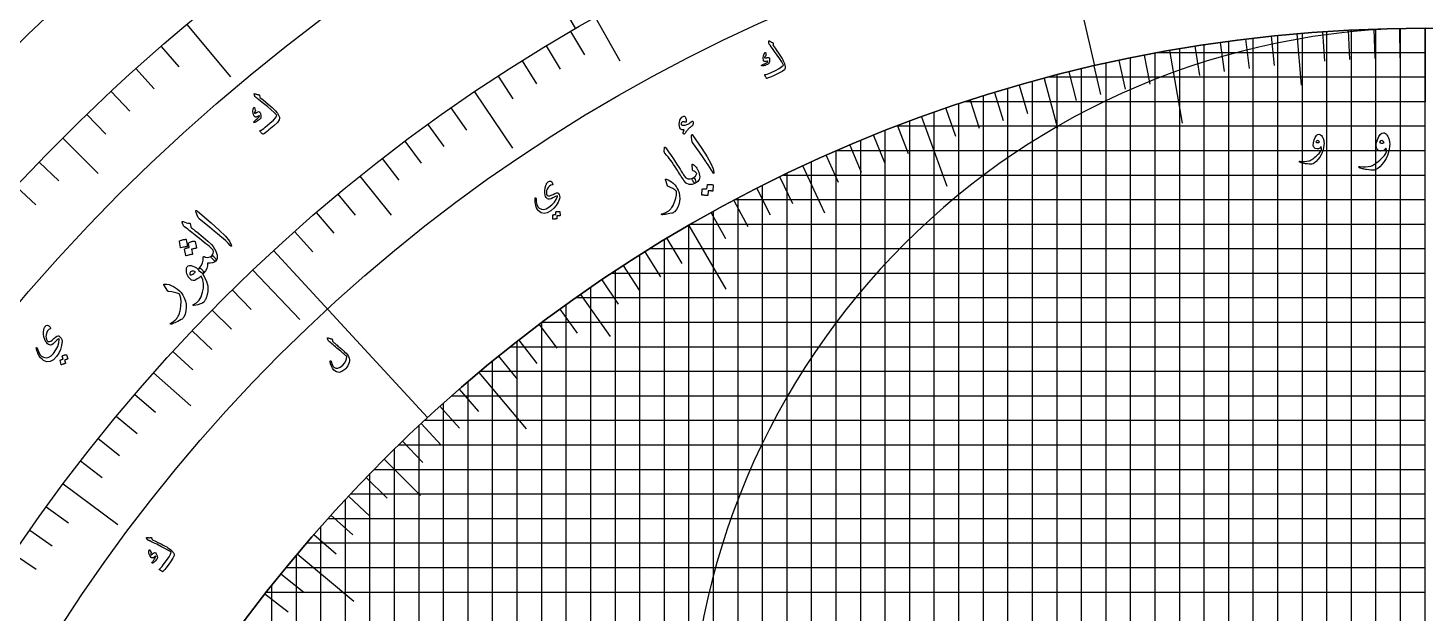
# Model space of a CAD drawing. Header units: millimetres. Extents: x -280 to 280, y -280 to 343.
# Drawn here: x -184.5 to 0, y 117.1 to 194.4 of the extents above; entities that cross this region are included whole.
import ezdxf

# ---------------------------------------------------------------- set-up
doc = ezdxf.new("R2010")
doc.units = ezdxf.units.MM
for name, color, linetype in [('ENGRAVE', 7, 'Continuous'), ('ENGRAVE_FINE', 8, 'Continuous'), ('TEXT', 5, 'Continuous')]:
    doc.layers.add(name, color=color, linetype=linetype)

msp = doc.modelspace()

# ---------------------------------------------------------------- linework, layer by layer
at = {"layer": 'ENGRAVE'}
for points in [[(-127.2, 220.3169), (-112.2, 194.3361)], [(-50.4063, 218.6654), (-43.6675, 189.4321)], [(-109.5634, 195.8347), (-106.341, 190.0748)], [(-163.5252, 194.8817), (-157.7401, 187.9873)], [(-16.2, 0), (-16.2, 193.7238)], [(0, -194.4), (0, 194.4)], [(0, 0), (0, 194.4)], [(0, 194.4), (0, 184.68)], [(0, 0), (0, 194.4)], [(-16.9431, 193.6602), (-16.3501, 186.8821)], [(-33.7572, 191.4466), (-32.0693, 181.8743)], [(-32.4, 0), (-32.4, 191.681)], [(-48.6, 0), (-48.6, 188.227)], [(-50.3144, 187.776), (-48.5534, 181.2038)], [(-125.5349, 186.0009), (-120.5001, 178.541)], [(-66.4887, 182.6762), (-63.1643, 173.5424)], [(-64.8, 0), (-64.8, 183.2821)], [(-179.888, 179.888), (-175.2211, 175.2211)], [(0, 178.2), (-77.6925, 178.2)], [(-82.157, 176.1862), (-79.2815, 170.0197)], [(-81, 0), (-81, 176.7211)], [(-140.6522, 174.8494), (-136.5154, 169.7068)], [(-97.2, 0), (-97.2, 168.3553)], [(-97.2, 168.3553), (-92.34, 159.9376)], [(-152.0586, 165.0259), (-131.7299, 142.9636)], [(-154.8078, 162.4497), (-148.5989, 155.9343)], [(0, 162), (-107.4586, 162)], [(-111.5033, 159.2432), (-107.6006, 153.6696)], [(-113.4, 0), (-113.4, 157.8981)], [(-167.8989, 148.8802), (-162.9607, 144.5014)], [(-124.9579, 148.919), (-118.71, 141.4731)], [(0, 145.8), (-128.5835, 145.8)], [(-129.6, 0), (-129.6, 144.8972)], [(-137.4616, 137.4616), (-132.6504, 132.6504)], [(-179.8285, 134.2277), (-172.6161, 128.8443)], [(0, 129.6), (-144.8972, 129.6)], [(-145.8, 0), (-145.8, 128.5835)], [(-148.919, 124.9579), (-141.4731, 118.71)]]:
    msp.add_lwpolyline(points, dxfattribs=at)
for radius in [274.4, 274.4, 267.4, 254.4, 254.4, 243.9, 224.4, 224.4, 213.9, 194.4, 194.4]:
    msp.add_circle((0, 0), radius, dxfattribs=at)
for centre, radius, start, end in [((0, 0), 194.4, 90, 180), ((0, 97.2), 97.2, 90, 270), ((0, 97.2), 97.2, 270, 90)]:
    msp.add_arc(centre, radius, start, end, dxfattribs=at)
at = {"layer": 'ENGRAVE_FINE'}
for points in [[(-112.8207, 193.9764), (-111.0108, 190.8645)], [(-13.5607, 193.9265), (-13.2894, 190.0479)], [(-12.96, 0), (-12.96, 193.9675)], [(-10.1741, 194.1336), (-9.9706, 190.2509)], [(-9.72, 0), (-9.72, 194.1568)], [(-6.7845, 194.2816), (-6.6488, 190.3959)], [(-6.48, 0), (-6.48, 194.292)], [(-3.3927, 194.3704), (-3.3249, 190.483)], [(-3.24, 0), (-3.24, 194.373)], [(-166.9014, 191.9981), (-164.5396, 189.2812)], [(-116.0474, 192.0634), (-114.1857, 188.9822)], [(-30.4109, 192.0066), (-29.8026, 188.1665)], [(-29.16, 0), (-29.16, 192.2006)], [(-27.0553, 192.5081), (-26.5141, 188.658)], [(-25.92, 0), (-25.92, 192.6643)], [(-23.6914, 192.951), (-23.2176, 189.092)], [(-22.68, 0), (-22.68, 193.0725)], [(-20.3203, 193.3351), (-19.9139, 189.4684)], [(-19.44, 0), (-19.44, 193.4256)], [(-119.2426, 190.0962), (-117.3296, 187.0465)], [(-40.418, 190.1519), (-39.6097, 186.3489)], [(-38.88, 0), (-38.88, 190.4723)], [(-37.0933, 190.8283), (-36.3514, 187.0118)], [(-35.64, 0), (-35.64, 191.1051)], [(0, 191.16), (-35.3442, 191.16)], [(-170.2268, 189.056), (-167.818, 186.3807)], [(-47.0296, 188.6255), (-46.089, 184.853)], [(-45.36, 0), (-45.36, 189.0339)], [(-43.7305, 189.4175), (-42.8559, 185.6292)], [(-42.12, 0), (-42.12, 189.7822)], [(-122.4054, 188.0752), (-120.4417, 185.0579)], [(-55.08, 0), (-55.08, 186.4338)], [(-53.5839, 186.8693), (-52.5122, 183.1319)], [(-51.84, 0), (-51.84, 187.3605)], [(0, 187.92), (-49.7738, 187.92)], [(-173.5004, 186.0564), (-171.0452, 183.4235)], [(0, 184.68), (-60.7014, 184.68)], [(-60.0729, 184.8854), (-58.8714, 181.1877)], [(-58.32, 0), (-58.32, 185.4458)], [(-56.8371, 185.9056), (-55.7003, 182.1875)], [(-176.7211, 183), (-174.2203, 180.4104)], [(-128.6302, 183.874), (-126.5666, 180.9241)], [(-63.2904, 183.8088), (-62.0246, 180.1326)], [(-61.56, 0), (-61.56, 184.3956)], [(-131.6904, 181.6948), (-129.5778, 178.7799)], [(-71.28, 0), (-71.28, 180.8605)], [(0, 181.44), (-69.7917, 181.44)], [(-69.6667, 181.488), (-68.2734, 177.8583)], [(-68.04, 0), (-68.04, 182.1041)], [(-134.7148, 179.4639), (-132.5536, 176.5848)], [(-74.52, 0), (-74.52, 179.5498)], [(-72.8235, 180.2445), (-71.3671, 176.6397)], [(-137.7023, 177.1819), (-135.4932, 174.3394)], [(-79.0696, 177.5932), (-77.4882, 174.0414)], [(-77.76, 0), (-77.76, 178.1705)], [(-75.9581, 178.9461), (-74.439, 175.3672)], [(-183, 176.7211), (-180.4104, 174.2203)], [(-186.0564, 173.5004), (-183.4235, 171.0452)], [(-87.48, 0), (-87.48, 173.6048)], [(-85.2194, 174.7256), (-83.515, 171.2311)], [(0, 174.96), (-84.737, 174.96)], [(-84.24, 0), (-84.24, 175.1998)], [(-143.5636, 172.4669), (-141.2605, 169.7001)], [(-91.2653, 171.645), (-89.44, 168.2121)], [(0, 171.72), (-91.1241, 171.72)], [(-90.72, 0), (-90.72, 171.9338)], [(-88.2558, 173.2117), (-86.4906, 169.7474)], [(-146.4357, 170.0351), (-144.0865, 167.3073)], [(-94.247, 170.0261), (-92.3621, 166.6255)], [(-93.96, 0), (-93.96, 170.1848)], [(0, 168.48), (-96.9838, 168.48)], [(-149.2677, 167.5545), (-146.873, 164.8665)], [(-100.44, 0), (-100.44, 166.4427)], [(-100.1234, 166.6333), (-98.1209, 163.3007)], [(-103.68, 0), (-103.68, 164.444)], [(-103.0163, 164.8605), (-100.956, 161.5633)], [(0, 165.24), (-102.4066, 165.24)], [(-106.92, 0), (-106.92, 162.356)], [(-105.8778, 163.0376), (-103.7603, 159.7768)], [(-108.7071, 161.1649), (-106.533, 157.9416)], [(-157.5144, 159.8267), (-154.9874, 157.2627)], [(0, 158.76), (-112.1901, 158.76)], [(-110.16, 0), (-110.16, 160.1753)], [(-160.1775, 157.1576), (-157.6078, 154.6364)], [(-114.2655, 157.2729), (-111.9801, 154.1274)], [(-116.9928, 155.2547), (-114.653, 152.1496)], [(-116.64, 0), (-116.64, 155.52)], [(0, 155.52), (-116.64, 155.52)], [(-162.7965, 154.443), (-160.1848, 151.9653)], [(-119.6846, 153.1893), (-117.2909, 150.1255)], [(-165.3706, 151.6837), (-162.7176, 149.2502)], [(0, 152.28), (-120.8394, 152.28)], [(-119.88, 0), (-119.88, 153.0364)], [(-123.12, 0), (-123.12, 150.4421)], [(-122.3399, 151.0772), (-119.8931, 148.0556)], [(-126.36, 0), (-126.36, 147.7312)], [(0, 149.04), (-124.8136, 149.04)], [(-170.3807, 146.0334), (-167.6474, 143.6907)], [(-127.5379, 146.7155), (-124.9871, 143.7812)], [(-130.079, 144.4674), (-127.4774, 141.578)], [(-172.8153, 143.144), (-170.0429, 140.8476)], [(-132.5805, 142.1752), (-129.9289, 139.3317)], [(0, 142.56), (-132.1666, 142.56)], [(-175.202, 140.2128), (-172.3913, 137.9634)], [(-132.84, 0), (-132.84, 141.9327)], [(-136.08, 0), (-136.08, 138.8294)], [(0, 139.32), (-135.5776, 139.32)], [(-135.0416, 139.8397), (-132.3408, 137.0429)], [(-177.5399, 137.2404), (-174.6917, 135.0387)], [(-139.8397, 135.0416), (-137.0429, 132.3408)], [(-139.32, 0), (-139.32, 135.5776)], [(0, 136.08), (-138.8294, 136.08)], [(0, 132.84), (-141.9327, 132.84)], [(-182.0669, 131.1755), (-179.146, 129.0711)], [(-142.56, 0), (-142.56, 132.1666)], [(-142.1752, 132.5805), (-139.3317, 129.9289)], [(-144.4674, 130.079), (-141.578, 127.4774)], [(-184.2545, 128.0845), (-181.2986, 126.0297)], [(-146.7155, 127.5379), (-143.7812, 124.9871)], [(0, 126.36), (-147.7312, 126.36)], [(-186.3906, 124.9556), (-183.4004, 122.9509)], [(-149.04, 0), (-149.04, 124.8136)], [(-151.0772, 122.3399), (-148.0556, 119.8931)], [(0, 123.12), (-150.4421, 123.12)], [(-152.28, 0), (-152.28, 120.8394)], [(-153.1893, 119.6846), (-150.1255, 117.2909)], [(0, 119.88), (-153.0364, 119.88)]]:
    msp.add_lwpolyline(points, dxfattribs=at)
at = {"layer": 'TEXT'}
for points in [[(-86.56, 192.7176), (-86.5058, 192.6756), (-86.4515, 192.6371), (-86.3973, 192.6021), (-86.3431, 192.5705), (-86.2886, 192.5425), (-86.2334, 192.5183), (-86.1776, 192.4979), (-86.1211, 192.4813), (-86.0967, 192.4686), (-86.0812, 192.4481), (-86.0748, 192.4197), (-86.0773, 192.3833), (-86.1021, 192.1867), (-86.1038, 192.1659), (-86.1039, 192.1488), (-86.1026, 192.1354), (-86.0999, 192.1258), (-85.8271, 191.7464), (-85.5837, 191.4021), (-85.3696, 191.093), (-85.1847, 190.8191), (-85.0294, 190.5806), (-84.9041, 190.3779), (-84.8087, 190.2109), (-84.7432, 190.0796), (-84.6306, 189.8269), (-84.5994, 189.7448), (-84.5719, 189.6607), (-84.5481, 189.5745), (-84.5281, 189.4863), (-84.512, 189.3959), (-84.5003, 189.3032), (-84.4929, 189.2082), (-84.4899, 189.1108), (-84.5899, 188.9196), (-84.8931, 188.6841), (-85.3988, 188.4034), (-86.1068, 188.0759), (-86.3318, 187.9821), (-86.5424, 187.9007), (-86.7388, 187.8319), (-86.9209, 187.7757), (-86.9397, 187.7752), (-86.9554, 187.7799), (-86.9682, 187.79), (-86.978, 187.8052), (-87.0189, 187.8815), (-87.0557, 187.9512), (-87.0882, 188.0143), (-87.1165, 188.0708), (-87.1409, 188.1214), (-87.1616, 188.1666), (-87.1787, 188.2065), (-87.1922, 188.241), (-87.1987, 188.261), (-87.1969, 188.2746), (-87.1868, 188.2821), (-87.1683, 188.2832), (-87.0321, 188.3023), (-86.8657, 188.3469), (-86.6693, 188.4168), (-86.4427, 188.5119), (-85.7752, 188.8169), (-85.2666, 189.0855), (-84.9172, 189.3188), (-84.7273, 189.5179), (-84.7978, 189.6746), (-84.9571, 189.9454), (-85.2056, 190.3301), (-85.5435, 190.8287), (-85.8867, 191.3255), (-86.1484, 191.7003), (-86.3283, 191.9533), (-86.4261, 192.0846), (-86.4542, 192.1199), (-86.4804, 192.153), (-86.5049, 192.1838), (-86.5275, 192.2123), (-86.5482, 192.2382), (-86.5668, 192.2611), (-86.5833, 192.2812), (-86.5976, 192.2983), (-86.6261, 192.337), (-86.6458, 192.3772), (-86.6568, 192.4191), (-86.6591, 192.4626), (-86.6477, 192.7029), (-86.6455, 192.7198), (-86.6405, 192.7324), (-86.6329, 192.7409), (-86.6227, 192.7451), (-86.6072, 192.7439), (-86.5916, 192.739), (-86.5758, 192.7302), (-86.56, 192.7176)], [(-87.1236, 191.1738), (-87.1132, 191.177), (-87.103, 191.177), (-87.093, 191.1738), (-87.0831, 191.1675), (-87.0774, 191.1603), (-87.0728, 191.1519), (-87.0693, 191.1423), (-87.0667, 191.1315), (-87.0515, 190.8096), (-87.0521, 190.776), (-87.0564, 190.7484), (-87.0642, 190.727), (-87.0756, 190.7117), (-87.1323, 190.6637), (-87.1766, 190.6144), (-87.2086, 190.5637), (-87.2282, 190.5116), (-87.2268, 190.4897), (-87.208, 190.4743), (-87.1718, 190.4653), (-87.1182, 190.4626), (-87.0847, 190.4659), (-87.0505, 190.4703), (-87.0157, 190.4757), (-86.9802, 190.4822), (-86.9437, 190.49), (-86.9059, 190.4991), (-86.8667, 190.5096), (-86.8262, 190.5214), (-86.6703, 190.5269), (-86.5776, 190.4346), (-86.548, 190.2445), (-86.5814, 189.9568), (-86.6069, 189.8642), (-86.6378, 189.7868), (-86.6741, 189.7249), (-86.7158, 189.6783), (-86.7677, 189.6402), (-86.8446, 189.5991), (-86.9467, 189.5551), (-87.0738, 189.508), (-87.1393, 189.4852), (-87.2025, 189.4659), (-87.2634, 189.4499), (-87.3219, 189.4373), (-87.3776, 189.4272), (-87.4301, 189.4185), (-87.4794, 189.4112), (-87.5255, 189.4055), (-87.5567, 189.4078), (-87.5816, 189.4153), (-87.6003, 189.428), (-87.6129, 189.4459), (-87.619, 189.4676), (-87.616, 189.4865), (-87.604, 189.5026), (-87.5828, 189.5158), (-87.5133, 189.5538), (-87.4338, 189.5955), (-87.3444, 189.641), (-87.2449, 189.6903), (-87.0594, 189.7821), (-86.9176, 189.8606), (-86.8197, 189.926), (-86.7657, 189.9782), (-86.7601, 189.9882), (-86.7592, 189.9982), (-86.7631, 190.0085), (-86.7718, 190.0189), (-86.7796, 190.0242), (-86.7911, 190.0271), (-86.8061, 190.0276), (-86.8248, 190.0257), (-86.9908, 189.9932), (-87.0616, 189.9825), (-87.1257, 189.9811), (-87.1831, 189.9889), (-87.2339, 190.006), (-87.2819, 190.0313), (-87.3182, 190.0635), (-87.3428, 190.1027), (-87.3558, 190.1488), (-87.3945, 190.4819), (-87.3688, 190.7639), (-87.2784, 190.9946), (-87.1236, 191.1738)], [(-154.5068, 185.7382), (-154.437, 185.7097), (-154.3682, 185.6848), (-154.3005, 185.6637), (-154.2337, 185.6462), (-154.1677, 185.6327), (-154.1021, 185.6233), (-154.037, 185.6182), (-153.9722, 185.6172), (-153.9426, 185.611), (-153.9201, 185.5938), (-153.9049, 185.5656), (-153.8969, 185.5264), (-153.865, 185.3107), (-153.8606, 185.2882), (-153.8558, 185.27), (-153.8505, 185.2562), (-153.8447, 185.2469), (-153.4437, 184.9253), (-153.0841, 184.6323), (-152.766, 184.368), (-152.4892, 184.1324), (-152.2542, 183.9256), (-152.0616, 183.7477), (-151.9112, 183.5989), (-151.803, 183.4791), (-151.609, 183.2447), (-151.5517, 183.1669), (-151.4978, 183.0859), (-151.4471, 183.0016), (-151.3998, 182.9141), (-151.3561, 182.823), (-151.3163, 182.7282), (-151.2804, 182.6297), (-151.2485, 182.5274), (-151.298, 182.2953), (-151.5498, 181.9562), (-152.003, 181.5094), (-152.6567, 180.9534), (-152.8675, 180.7875), (-153.0668, 180.6392), (-153.2546, 180.5083), (-153.4311, 180.3951), (-153.4508, 180.389), (-153.4689, 180.3894), (-153.4854, 180.3963), (-153.5003, 180.4096), (-153.5662, 180.4784), (-153.6257, 180.5414), (-153.6787, 180.5987), (-153.7254, 180.6502), (-153.7661, 180.6966), (-153.8014, 180.7384), (-153.8313, 180.7756), (-153.8558, 180.8083), (-153.8686, 180.8275), (-153.8707, 180.8425), (-153.8621, 180.8534), (-153.8429, 180.86), (-153.7041, 180.9204), (-153.541, 181.0167), (-153.3534, 181.1487), (-153.1412, 181.3164), (-152.5239, 181.8365), (-152.0641, 182.2712), (-151.7627, 182.6217), (-151.6203, 182.8887), (-151.7412, 183.0339), (-151.99, 183.2738), (-152.3669, 183.6081), (-152.8721, 184.0366), (-153.3825, 184.4618), (-153.7704, 184.7817), (-154.0357, 184.9967), (-154.1781, 185.1069), (-154.2182, 185.1361), (-154.2558, 185.1634), (-154.2908, 185.1888), (-154.3232, 185.2123), (-154.3527, 185.2337), (-154.3792, 185.2525), (-154.4026, 185.2689), (-154.4229, 185.2828), (-154.4644, 185.3154), (-154.4972, 185.3523), (-154.5212, 185.3934), (-154.5365, 185.4388), (-154.5954, 185.6967), (-154.5981, 185.7153), (-154.5966, 185.7301), (-154.591, 185.7413), (-154.5814, 185.7488), (-154.5646, 185.7522), (-154.5467, 185.7515), (-154.5274, 185.7468), (-154.5068, 185.7382)], [(-154.648, 183.9364), (-154.638, 183.9427), (-154.6272, 183.9457), (-154.6156, 183.9453), (-154.6032, 183.9416), (-154.5952, 183.9356), (-154.5878, 183.9281), (-154.5812, 183.919), (-154.5752, 183.9083), (-154.4641, 183.5717), (-154.4549, 183.5358), (-154.4513, 183.5054), (-154.4533, 183.4804), (-154.4608, 183.4608), (-154.5067, 183.3933), (-154.5391, 183.3279), (-154.558, 183.2648), (-154.5634, 183.2038), (-154.5555, 183.1811), (-154.531, 183.1703), (-154.49, 183.1714), (-154.4324, 183.1843), (-154.3979, 183.1977), (-154.363, 183.2124), (-154.3277, 183.2284), (-154.292, 183.2458), (-154.2556, 183.2648), (-154.2183, 183.2856), (-154.1799, 183.3082), (-154.1405, 183.3327), (-153.9768, 183.3846), (-153.8514, 183.314), (-153.764, 183.1214), (-153.7144, 182.8066), (-153.7141, 182.7009), (-153.724, 182.6099), (-153.7442, 182.5335), (-153.7747, 182.4718), (-153.8184, 182.4162), (-153.8879, 182.35), (-153.983, 182.2732), (-154.1038, 182.1858), (-154.1665, 182.1424), (-154.2278, 182.1033), (-154.2875, 182.0684), (-154.3458, 182.0378), (-154.4019, 182.0106), (-154.455, 181.9859), (-154.5051, 181.9637), (-154.5523, 181.9441), (-154.5859, 181.9374), (-154.6146, 181.938), (-154.6382, 181.9459), (-154.6568, 181.9612), (-154.6697, 181.9823), (-154.6721, 182.0032), (-154.664, 182.0238), (-154.6455, 182.0441), (-154.583, 182.1048), (-154.5111, 182.1725), (-154.4297, 182.247), (-154.3389, 182.3285), (-154.1694, 182.4805), (-154.0424, 182.6056), (-153.9579, 182.7037), (-153.916, 182.775), (-153.913, 182.7872), (-153.9151, 182.7981), (-153.9222, 182.8078), (-153.9345, 182.8163), (-153.9444, 182.8196), (-153.9574, 182.8193), (-153.9735, 182.8154), (-153.9926, 182.8079), (-154.159, 182.7245), (-154.2308, 182.6923), (-154.2983, 182.6719), (-154.3615, 182.6632), (-154.4203, 182.6663), (-154.4786, 182.679), (-154.5266, 182.7025), (-154.5642, 182.7368), (-154.5916, 182.7818), (-154.7309, 183.1234), (-154.7868, 183.4297), (-154.7591, 183.7008), (-154.648, 183.9364)], [(-96.7415, 181.5321), (-96.8317, 181.4606), (-96.9152, 181.3938), (-96.992, 181.3318), (-97.062, 181.2745), (-97.1246, 181.2217), (-97.1791, 181.1733), (-97.2254, 181.1293), (-97.2635, 181.0896), (-97.3012, 181.0474), (-97.3462, 180.9958), (-97.3985, 180.9349), (-97.4581, 180.8647), (-97.5246, 180.7846), (-97.5979, 180.6943), (-97.6778, 180.5936), (-97.7645, 180.4826), (-97.8026, 180.4427), (-97.8422, 180.4212), (-97.8831, 180.4183), (-97.9255, 180.4338), (-97.9809, 180.4983), (-97.9827, 180.6075), (-97.9309, 180.7614), (-97.8253, 180.96), (-97.9893, 180.9615), (-98.1257, 180.9851), (-98.2346, 181.0308), (-98.316, 181.0986), (-98.4114, 181.2582), (-98.4664, 181.4578), (-98.4809, 181.6974), (-98.4547, 181.977), (-98.39, 182.2495), (-98.2896, 182.4679), (-98.1534, 182.6319), (-97.9817, 182.7415), (-97.8688, 182.7708), (-97.7738, 182.7568), (-97.6966, 182.6996), (-97.6374, 182.5993), (-97.5953, 182.4789), (-97.5698, 182.3617), (-97.5608, 182.2477), (-97.5683, 182.1368), (-97.589, 182.0507), (-97.6233, 181.9992), (-97.6713, 181.9825), (-97.7329, 182.0005), (-97.8109, 182.0349), (-97.888, 182.0493), (-97.9644, 182.0437), (-98.0399, 182.0181), (-98.1124, 181.979), (-98.1683, 181.9296), (-98.2075, 181.87), (-98.2299, 181.8001), (-98.2348, 181.7277), (-98.2177, 181.6719), (-98.1786, 181.6329), (-98.1176, 181.6106), (-97.9206, 181.5852), (-97.7075, 181.6032), (-97.4783, 181.6644), (-97.2329, 181.7689), (-97.2129, 181.7805), (-97.1912, 181.7948), (-97.1678, 181.8118), (-97.1429, 181.8314), (-97.116, 181.8533), (-97.0869, 181.8769), (-97.0557, 181.9023), (-97.0223, 181.9294), (-96.9858, 181.9581), (-96.9529, 181.9844), (-96.9236, 182.0081), (-96.8978, 182.0293), (-96.875, 182.0477), (-96.8542, 182.0633), (-96.8356, 182.0758), (-96.8192, 182.0855), (-96.7857, 182.0991), (-96.7545, 182.1031), (-96.7256, 182.0975), (-96.6991, 182.0822), (-96.6782, 182.0651), (-96.6628, 182.0464), (-96.6526, 182.026), (-96.6477, 182.004), (-96.6501, 181.8289), (-96.6666, 181.6919), (-96.697, 181.593), (-96.7415, 181.5321)], [(-96.8692, 180.0998), (-96.8706, 180.2769), (-96.8381, 180.3569), (-96.7718, 180.3396), (-96.6717, 180.2251), (-95.5176, 178.4899), (-94.8143, 177.422), (-94.312, 176.5371), (-94.0096, 175.8358), (-93.9063, 175.3185), (-93.9113, 175.2689), (-93.9226, 175.2377), (-93.9401, 175.2247), (-93.9638, 175.23), (-93.9885, 175.245), (-94.013, 175.2685), (-94.0373, 175.3005), (-94.0614, 175.341), (-94.2348, 175.6642), (-94.4335, 175.999), (-94.6578, 176.3453), (-94.9076, 176.7032), (-94.971, 176.7977), (-95.1452, 177.0513), (-95.4304, 177.464), (-95.8269, 178.0356), (-96.72, 179.2953), (-96.7625, 179.365), (-96.7944, 179.4332), (-96.8156, 179.4999), (-96.8263, 179.5651)], [(-14.64, 179.6539), (-14.4987, 179.982), (-14.3458, 180.2152), (-14.1813, 180.3536), (-14.0052, 180.3972), (-13.8948, 180.3778), (-13.7884, 180.3197), (-13.6858, 180.223), (-13.5871, 180.0875), (-13.5397, 180.0091), (-13.4981, 179.9288), (-13.4623, 179.8465), (-13.4323, 179.7623), (-13.4066, 179.6757), (-13.3839, 179.5862), (-13.364, 179.4938), (-13.3471, 179.3985), (-13.3311, 179.186), (-13.3452, 178.9359), (-13.3892, 178.648), (-13.4632, 178.3223), (-13.5726, 177.9851), (-13.7226, 177.6623), (-13.9132, 177.3541), (-14.1445, 177.0604), (-14.3869, 176.8044), (-14.6032, 176.6172), (-14.7934, 176.4986), (-14.9574, 176.4488), (-15.1248, 176.4401), (-15.3174, 176.4449), (-15.5352, 176.4633), (-15.7781, 176.4952), (-15.9012, 176.5153), (-16.0152, 176.5368), (-16.1199, 176.5598), (-16.2155, 176.5843), (-16.3023, 176.6092), (-16.381, 176.6336), (-16.4514, 176.6576), (-16.5135, 176.681), (-16.5503, 176.7014), (-16.5755, 176.7236), (-16.589, 176.7478), (-16.591, 176.7739), (-16.5789, 176.8001), (-16.5581, 176.8165), (-16.5285, 176.8233), (-16.4903, 176.8204), (-16.1918, 176.7914), (-15.9, 176.7894), (-15.615, 176.8146), (-15.3368, 176.8668), (-15.2509, 176.8935), (-15.1558, 176.9346), (-15.0515, 176.9902), (-14.9381, 177.0604), (-14.8154, 177.1451), (-14.6835, 177.2443), (-14.5425, 177.358), (-14.3923, 177.4862), (-14.2452, 177.6188), (-14.1135, 177.7455), (-13.9974, 177.8665), (-13.8968, 177.9817), (-13.8121, 178.0915), (-13.7439, 178.1965), (-13.6921, 178.2967), (-13.6568, 178.392), (-13.6771, 178.5362), (-13.6994, 178.6436), (-13.7235, 178.7143), (-13.7497, 178.7481), (-13.9069, 178.5628), (-14.0845, 178.4636), (-14.2824, 178.4505), (-14.5006, 178.5236), (-14.6806, 178.6814), (-14.7639, 178.9223), (-14.7503, 179.2465), (-14.64, 179.6539)], [(-13.9355, 179.3675), (-14.0497, 179.5059), (-14.1677, 179.5572), (-14.2897, 179.5214), (-14.4155, 179.3985), (-14.3129, 179.3152), (-14.1987, 179.2823), (-14.0729, 179.2997), (-13.9355, 179.3675)], [(-6.3, 179.6694), (-6.1234, 180.0795), (-5.9323, 180.371), (-5.7266, 180.544), (-5.5065, 180.5985), (-5.3685, 180.5743), (-5.2355, 180.5017), (-5.1073, 180.3807), (-4.9839, 180.2114), (-4.9246, 180.1134), (-4.8726, 180.013), (-4.8278, 179.9101), (-4.7903, 179.8049), (-4.7583, 179.6966), (-4.7298, 179.5847), (-4.705, 179.4692), (-4.6839, 179.3501), (-4.6639, 179.0845), (-4.6815, 178.7718), (-4.7365, 178.412), (-4.829, 178.0049), (-4.9657, 177.5833), (-5.1532, 177.1799), (-5.3915, 176.7946), (-5.6806, 176.4275), (-5.9837, 176.1075), (-6.254, 175.8735), (-6.4917, 175.7253), (-6.6968, 175.663), (-6.906, 175.6521), (-7.1468, 175.6581), (-7.419, 175.6811), (-7.7226, 175.721), (-7.8765, 175.7461), (-8.019, 175.773), (-8.1499, 175.8018), (-8.2694, 175.8323), (-8.3779, 175.8635), (-8.4762, 175.894), (-8.5642, 175.924), (-8.6419, 175.9533), (-8.6879, 175.9787), (-8.7194, 176.0065), (-8.7363, 176.0368), (-8.7387, 176.0694), (-8.7236, 176.1021), (-8.6976, 176.1226), (-8.6607, 176.1311), (-8.6129, 176.1275), (-8.2397, 176.0912), (-7.875, 176.0888), (-7.5187, 176.1202), (-7.171, 176.1855), (-7.0636, 176.2188), (-6.9448, 176.2702), (-6.8144, 176.3398), (-6.6726, 176.4275), (-6.5193, 176.5333), (-6.3544, 176.6573), (-6.1781, 176.7995), (-5.9903, 176.9597), (-5.8065, 177.1255), (-5.6419, 177.2839), (-5.4968, 177.4351), (-5.371, 177.5791), (-5.2651, 177.7164), (-5.1798, 177.8476), (-5.1151, 177.9728), (-5.071, 178.092), (-5.0964, 178.2722), (-5.1242, 178.4065), (-5.1544, 178.4948), (-5.1871, 178.5372), (-5.3837, 178.3055), (-5.6056, 178.1815), (-5.853, 178.1652), (-6.1258, 178.2565), (-6.3508, 178.4537), (-6.4548, 178.7549), (-6.4379, 179.1601), (-6.3, 179.6694)], [(-5.4194, 179.3114), (-5.5621, 179.4843), (-5.7097, 179.5485), (-5.8621, 179.5037), (-6.0194, 179.3501), (-5.8911, 179.246), (-5.7484, 179.2049), (-5.5911, 179.2267), (-5.4194, 179.3114)], [(-100.4308, 178.6242), (-100.4286, 178.6545), (-100.4232, 178.677), (-100.4146, 178.6915), (-100.4028, 178.6982), (-100.3795, 178.6985), (-100.3471, 178.6785), (-100.3057, 178.638), (-100.2554, 178.577), (-99.8837, 178.0604), (-99.5469, 177.5787), (-99.245, 177.1322), (-98.9777, 176.7208), (-98.7552, 176.3656), (-98.5554, 176.0475), (-98.3782, 175.7664), (-98.2236, 175.5223), (-98.0922, 175.3151), (-97.9842, 175.1444), (-97.8998, 175.0103), (-97.8389, 174.9128), (-97.6055, 174.6492), (-97.3374, 174.5092), (-97.0346, 174.4924), (-96.6969, 174.5987), (-96.6002, 174.6232), (-96.5176, 174.6012), (-96.449, 174.5327), (-96.3945, 174.4177), (-96.3322, 174.2235), (-96.3003, 174.0778), (-96.2988, 173.9807), (-96.3277, 173.9321), (-96.7842, 173.7524), (-97.1915, 173.7468), (-97.5503, 173.9158), (-97.8607, 174.2599), (-97.9807, 174.4405), (-98.0995, 174.6224), (-98.2172, 174.8054), (-98.3338, 174.9897), (-98.4498, 175.1749), (-98.5656, 175.3609), (-98.6811, 175.5476), (-98.7966, 175.735), (-99.016, 176.0927), (-99.2207, 176.4109), (-99.4105, 176.6894), (-99.5855, 176.9282), (-99.7605, 177.1537), (-99.9503, 177.3921), (-100.1549, 177.6434), (-100.3744, 177.9076), (-100.4114, 177.9566), (-100.4373, 178.0058), (-100.4521, 178.0552), (-100.4559, 178.1047)], [(-96.7481, 175.7409), (-96.7927, 176.3154), (-96.7897, 176.3829), (-96.7671, 176.4189), (-96.7247, 176.4234), (-96.6627, 176.3964), (-96.5187, 176.2928), (-96.3864, 176.1748), (-96.2658, 176.0426), (-96.1568, 175.8963), (-96.0593, 175.7345), (-95.9733, 175.5563), (-95.8987, 175.3615), (-95.8355, 175.1503), (-95.7835, 174.7648), (-95.8483, 174.4334), (-96.0296, 174.156), (-96.3277, 173.9321), (-96.378, 173.935), (-96.4554, 173.9847), (-96.5599, 174.0811), (-96.6915, 174.2241), (-96.7521, 174.3061), (-96.7901, 174.38), (-96.8056, 174.4459), (-96.7985, 174.5037), (-96.7833, 174.5327), (-96.7612, 174.5582), (-96.7325, 174.5802), (-96.6969, 174.5987), (-96.4962, 174.7182), (-96.3414, 174.858), (-96.2327, 175.0181), (-96.17, 175.1987), (-96.1693, 175.2105), (-96.1738, 175.2231), (-96.1836, 175.2365), (-96.1985, 175.2506), (-96.2853, 175.3395), (-96.3869, 175.4225), (-96.5036, 175.4997), (-96.6352, 175.571), (-96.6814, 175.6), (-96.7156, 175.638), (-96.7378, 175.6849), (-96.7481, 175.7409)], [(-115.2669, 173.7116), (-115.4534, 173.661), (-115.625, 173.5497), (-115.7817, 173.3778), (-115.9232, 173.1452), (-115.9924, 172.9672), (-116.0279, 172.7861), (-116.0298, 172.6021), (-115.998, 172.4151), (-115.9851, 172.3821), (-115.9656, 172.3519), (-115.9395, 172.3244), (-115.9067, 172.2996), (-115.7651, 172.2494), (-115.5899, 172.2575), (-115.3808, 172.3237), (-115.1379, 172.4479), (-114.8996, 172.5725), (-114.7091, 172.6369), (-114.5668, 172.6412), (-114.4725, 172.5856), (-114.3542, 172.4168), (-114.2864, 172.2416), (-114.269, 172.06), (-114.3019, 171.8721), (-114.4898, 171.4022), (-114.7409, 170.9798), (-115.0555, 170.6044), (-115.4339, 170.2757), (-115.9046, 170.0018), (-116.3334, 169.9087), (-116.7213, 169.997), (-117.0684, 170.2671), (-117.2051, 170.4523), (-117.3194, 170.6768), (-117.4112, 170.9408), (-117.4802, 171.2443), (-117.4927, 171.3333), (-117.5028, 171.4205), (-117.5103, 171.5061), (-117.5153, 171.5899), (-117.5177, 171.6725), (-117.5174, 171.7543), (-117.5145, 171.8354), (-117.5089, 171.9158), (-117.5014, 171.9525), (-117.4876, 171.9748), (-117.4673, 171.9826), (-117.4405, 171.9761), (-117.4177, 171.9609), (-117.4014, 171.9413), (-117.3914, 171.9174), (-117.3879, 171.889), (-117.3685, 171.4492), (-117.2912, 171.0933), (-117.1566, 170.8211), (-116.9651, 170.6324), (-116.6719, 170.4962), (-116.3616, 170.4707), (-116.0339, 170.5557), (-115.6884, 170.751), (-115.2912, 171.0685), (-114.9707, 171.4102), (-114.7269, 171.7767), (-114.5597, 172.1685), (-114.5528, 172.1968), (-114.5571, 172.2177), (-114.5724, 172.2312), (-114.5988, 172.2374), (-114.682, 172.2261), (-114.8082, 172.1793), (-114.9774, 172.0969), (-115.1896, 171.9787), (-115.411, 171.8668), (-115.5989, 171.8093), (-115.7534, 171.8066), (-115.8745, 171.8585), (-115.9747, 171.948), (-116.0587, 172.0561), (-116.1263, 172.1828), (-116.1776, 172.3282), (-116.2369, 172.6418), (-116.2424, 172.9634), (-116.1939, 173.293), (-116.0912, 173.6305), (-116.0602, 173.7149), (-116.0269, 173.7923), (-115.9916, 173.8625), (-115.954, 173.9258), (-115.9147, 173.982), (-115.8743, 174.0314), (-115.8327, 174.0739), (-115.7899, 174.1096), (-115.5985, 174.2126), (-115.4359, 174.2074), (-115.3022, 174.0941), (-115.1972, 173.8729), (-115.183, 173.804), (-115.1899, 173.7542), (-115.2178, 173.7234), (-115.2669, 173.7116)], [(-100.3003, 174.4026), (-100.3038, 174.4183), (-100.3048, 174.4318), (-100.3033, 174.443), (-100.2993, 174.452), (-100.2796, 174.4658), (-100.249, 174.4712), (-100.2074, 174.4682), (-100.1549, 174.4568), (-99.9291, 174.3746), (-99.7076, 174.2569), (-99.4906, 174.1036), (-99.2779, 173.9149), (-99.0727, 173.6981), (-98.8935, 173.4712), (-98.7404, 173.2345), (-98.6131, 172.9878), (-98.497, 172.6336), (-98.4298, 172.2685), (-98.4114, 171.8925), (-98.4414, 171.5056), (-98.5228, 171.1237), (-98.6629, 170.7699), (-98.8616, 170.4439), (-99.1189, 170.1455), (-99.1943, 170.0765), (-99.2776, 170.0211), (-99.3688, 169.9795), (-99.4681, 169.9514), (-99.708, 169.9056), (-99.9257, 169.8658), (-100.1212, 169.832), (-100.2945, 169.8044), (-100.4451, 169.7833), (-100.5726, 169.7691), (-100.6769, 169.7617), (-100.7582, 169.7612), (-100.7772, 169.7646), (-100.7927, 169.7702), (-100.8045, 169.778), (-100.8128, 169.7878), (-100.8198, 169.8027), (-100.8236, 169.8183), (-100.8242, 169.8346), (-100.8215, 169.8516), (-100.8145, 169.8674), (-100.8022, 169.8803), (-100.7844, 169.8902), (-100.7612, 169.8972), (-100.6185, 169.9366), (-100.4846, 169.9786), (-100.3595, 170.0232), (-100.2434, 170.0706), (-100.1352, 170.1211), (-100.0341, 170.1753), (-99.94, 170.2334), (-99.8529, 170.2952), (-99.7701, 170.3637), (-99.6886, 170.4417), (-99.6084, 170.5293), (-99.5296, 170.6265), (-99.4523, 170.7338), (-99.3768, 170.8515), (-99.3031, 170.9797), (-99.2311, 171.1185), (-99.0455, 171.5377), (-98.9166, 171.9504), (-98.8446, 172.3567), (-98.8299, 172.7567), (-98.8317, 172.7874), (-98.841, 172.8186), (-98.858, 172.8504), (-98.8825, 172.8827), (-99.0773, 173.045), (-99.3293, 173.205), (-99.6387, 173.3624), (-100.0057, 173.5169), (-100.0249, 173.5291), (-100.0394, 173.5415), (-100.0491, 173.5542), (-100.0542, 173.5672)], [(-94.7724, 173.6951), (-94.7683, 173.7094), (-94.7585, 173.722), (-94.743, 173.7329), (-94.7218, 173.742), (-94.6346, 173.754), (-94.5482, 173.7618), (-94.4625, 173.7657), (-94.3777, 173.7654), (-94.2929, 173.7608), (-94.2075, 173.7517), (-94.1215, 173.7382), (-94.0349, 173.7201), (-94.0151, 173.7109), (-94.0012, 173.6974), (-93.9933, 173.6794), (-93.9913, 173.657), (-94.0358, 172.9007), (-94.0414, 172.888), (-94.0555, 172.8803), (-94.0783, 172.8776), (-94.1097, 172.8798), (-94.1331, 172.8848), (-94.1694, 172.8895), (-94.2185, 172.8937), (-94.2804, 172.8976), (-94.3559, 172.9014), (-94.4457, 172.9051), (-94.5497, 172.9089), (-94.6681, 172.9126), (-94.705, 172.3225), (-94.7103, 172.3021), (-94.7249, 172.2898), (-94.7488, 172.2858), (-94.7819, 172.2899), (-94.8105, 172.2935), (-94.8551, 172.298), (-94.9155, 172.3033), (-94.9919, 172.3096), (-95.0852, 172.3162), (-95.1962, 172.3226), (-95.325, 172.3288), (-95.4716, 172.3347), (-95.4891, 172.3395), (-95.5003, 172.3479), (-95.5051, 172.3597), (-95.5035, 172.3751), (-95.4449, 173.1138), (-95.4408, 173.1281), (-95.4311, 173.1408), (-95.4156, 173.1517), (-95.3945, 173.1609), (-95.3221, 173.1745), (-95.2498, 173.1838), (-95.1775, 173.1888), (-95.1053, 173.1895), (-95.0333, 173.1865), (-94.962, 173.18), (-94.8912, 173.1702), (-94.821, 173.1571)], [(-162.266, 170.0465), (-162.3208, 170.2396), (-162.3093, 170.3367), (-162.2317, 170.3378), (-162.0879, 170.2428), (-160.3051, 168.6936), (-159.2154, 167.7383), (-158.4005, 166.9224), (-157.8592, 166.247), (-157.5907, 165.7127), (-157.5813, 165.6571), (-157.5842, 165.6195), (-157.5994, 165.6001), (-157.6269, 165.5988), (-157.6584, 165.6077), (-157.6923, 165.626), (-157.7285, 165.6536), (-157.767, 165.6907), (-158.0537, 165.9917), (-158.3715, 166.2978), (-158.7207, 166.6088), (-159.1012, 166.9247), (-159.1989, 167.0089), (-159.4656, 167.2337), (-159.9013, 167.5989), (-160.5064, 168.1043), (-161.861, 169.2124), (-161.9284, 169.2757), (-161.9837, 169.3406), (-162.0271, 169.4071), (-162.0583, 169.4751)], [(-114.7627, 170.1299), (-114.7609, 170.1396), (-114.7552, 170.1486), (-114.7456, 170.1567), (-114.7321, 170.1641), (-114.675, 170.1775), (-114.6181, 170.1882), (-114.5615, 170.1961), (-114.5052, 170.2012), (-114.4486, 170.2036), (-114.3914, 170.2029), (-114.3335, 170.1994), (-114.2748, 170.1929), (-114.2611, 170.188), (-114.251, 170.1799), (-114.2446, 170.1685), (-114.2419, 170.1538), (-114.2239, 169.6489), (-114.2268, 169.6401), (-114.2357, 169.6341), (-114.2507, 169.6308), (-114.2717, 169.6303), (-114.2876, 169.6321), (-114.312, 169.6329), (-114.3449, 169.6327), (-114.3863, 169.6314), (-114.4367, 169.6291), (-114.4965, 169.6259), (-114.5659, 169.6219), (-114.6447, 169.6169), (-114.6329, 169.2228), (-114.6352, 169.2089), (-114.6441, 169.1998), (-114.6597, 169.1956), (-114.682, 169.1963), (-114.7013, 169.1969), (-114.7311, 169.1971), (-114.7717, 169.1969), (-114.8228, 169.1963), (-114.8852, 169.1949), (-114.9594, 169.1923), (-115.0454, 169.1885), (-115.1431, 169.1834), (-115.1551, 169.1855), (-115.163, 169.1904), (-115.1669, 169.1979), (-115.1668, 169.2083), (-115.173, 169.7023), (-115.1712, 169.7121), (-115.1655, 169.7211), (-115.1559, 169.7293), (-115.1424, 169.7367), (-115.0952, 169.7502), (-115.0478, 169.7608), (-115.0001, 169.7686), (-114.9522, 169.7736), (-114.9042, 169.776), (-114.8565, 169.7761), (-114.8089, 169.7741), (-114.7614, 169.7697)], [(-163.9469, 168.2925), (-164.0088, 168.4508), (-164.0586, 168.5756), (-164.0962, 168.667), (-164.1218, 168.725), (-164.1359, 168.764), (-164.1389, 168.7987), (-164.1308, 168.8292), (-164.1117, 168.8552), (-164.0816, 168.8761), (-164.0475, 168.8842), (-164.0095, 168.8793), (-163.9675, 168.8616), (-163.7658, 168.7707), (-163.5669, 168.7054), (-163.3708, 168.6657), (-163.1777, 168.6515), (-163.1196, 168.6434), (-163.0759, 168.6131), (-163.0464, 168.5606), (-163.0312, 168.4861), (-162.9784, 168.123), (-162.8753, 168.0376), (-162.7738, 167.9539), (-162.674, 167.8718), (-162.5758, 167.7915), (-162.4794, 167.713), (-162.3846, 167.6361), (-162.2915, 167.5609), (-162.2001, 167.4875), (-161.3547, 166.8065), (-160.7108, 166.2577), (-160.2678, 165.8417), (-160.0253, 165.5589), (-159.6861, 164.9482), (-159.5081, 164.4266), (-159.4915, 163.9938), (-159.6363, 163.6493), (-159.6431, 163.6426), (-159.6499, 163.636), (-159.6567, 163.6293), (-159.6635, 163.6227), (-159.7417, 163.6218), (-159.854, 163.6848), (-160.0005, 163.8117), (-160.181, 164.0026), (-160.2425, 164.0784), (-160.2728, 164.1478), (-160.2717, 164.2108), (-160.2394, 164.2675), (-160.0996, 164.4716), (-160.0162, 164.6757), (-159.9894, 164.8798), (-160.0191, 165.084), (-160.1648, 165.2227), (-160.3344, 165.3765), (-160.528, 165.5456), (-160.7455, 165.7298), (-160.9859, 165.9287), (-161.2477, 166.1419), (-161.531, 166.3692), (-161.8359, 166.6108), (-162.1334, 166.8502), (-162.4017, 167.0645), (-162.6408, 167.2537), (-162.8505, 167.4179), (-163.0299, 167.5579), (-163.1783, 167.6746), (-163.2956, 167.7681), (-163.3818, 167.8382), (-163.8334, 168.162), (-163.8733, 168.1985), (-163.9055, 168.2324), (-163.93, 168.2638), (-163.9469, 168.2925)], [(-164.4764, 166.2396), (-164.4762, 166.2567), (-164.4691, 166.2738), (-164.4552, 166.2909), (-164.4345, 166.3081), (-164.3414, 166.3503), (-164.2479, 166.3878), (-164.1541, 166.4205), (-164.06, 166.4485), (-163.9646, 166.4718), (-163.8671, 166.4903), (-163.7677, 166.504), (-163.6661, 166.513), (-163.6358, 166.51), (-163.6133, 166.5009), (-163.5986, 166.486), (-163.5917, 166.465), (-163.4119, 165.6185), (-163.4147, 165.5972), (-163.4294, 165.581), (-163.4559, 165.5699), (-163.4944, 165.564), (-163.5273, 165.5585), (-163.5781, 165.5488), (-163.6469, 165.5348), (-163.7336, 165.5165), (-163.8392, 165.493), (-163.9644, 165.4635), (-164.1094, 165.4279), (-164.274, 165.3862), (-164.2979, 165.3827), (-164.3149, 165.3861), (-164.3251, 165.3963), (-164.3283, 165.4134)], [(-163.298, 166.0001), (-163.2978, 166.0172), (-163.2907, 166.0342), (-163.2768, 166.0512), (-163.2561, 166.0682), (-163.1632, 166.1099), (-163.07, 166.1468), (-162.9763, 166.179), (-162.8823, 166.2065), (-162.7871, 166.2292), (-162.6899, 166.2472), (-162.5906, 166.2604), (-162.4893, 166.2689), (-162.4646, 166.2653), (-162.4452, 166.255), (-162.431, 166.2378), (-162.422, 166.2139), (-162.2432, 165.3682), (-162.2455, 165.3525), (-162.2589, 165.3394), (-162.2832, 165.3289), (-162.3186, 165.3211), (-162.3423, 165.3163), (-162.3792, 165.3087), (-162.4293, 165.2981), (-162.4926, 165.2847), (-162.5687, 165.2678), (-162.6572, 165.2472), (-162.7582, 165.2228), (-162.8714, 165.1945), (-162.7342, 164.5747), (-162.7369, 164.5535), (-162.7515, 164.5374), (-162.778, 164.5264), (-162.8163, 164.5206), (-162.849, 164.5152), (-162.8997, 164.5055), (-162.9683, 164.4916), (-163.0547, 164.4735), (-163.1599, 164.4503), (-163.2847, 164.4211), (-163.4291, 164.3858), (-163.5932, 164.3444), (-163.614, 164.344), (-163.6289, 164.3495), (-163.6377, 164.361), (-163.6406, 164.3784), (-163.7913, 165.2027), (-163.7911, 165.2198), (-163.7841, 165.2368), (-163.7703, 165.2539), (-163.7497, 165.271), (-163.6842, 165.3008), (-163.6179, 165.3289), (-163.5507, 165.3553), (-163.4827, 165.3799), (-163.4139, 165.402), (-163.3442, 165.4206), (-163.2738, 165.4358), (-163.2025, 165.4476)], [(-160.2394, 164.2675), (-160.1679, 164.3029), (-160.1101, 164.3232), (-160.066, 164.3284), (-160.0357, 164.3187), (-160.0004, 164.2927), (-159.9619, 164.2566), (-159.9201, 164.2102), (-159.875, 164.1537), (-159.7399, 163.9629), (-159.6551, 163.8152), (-159.6205, 163.7107), (-159.6363, 163.6493), (-159.8458, 163.4958), (-160.1064, 163.3943), (-160.4182, 163.3447), (-160.7815, 163.3467), (-160.7919, 163.0072), (-160.8804, 162.6728), (-161.0468, 162.3433), (-161.2912, 162.0184), (-161.3283, 161.9941), (-161.3723, 161.9885), (-161.423, 162.0014), (-161.4805, 162.033), (-161.8191, 162.2646), (-161.8568, 162.2905), (-161.8886, 162.3275), (-161.9144, 162.3754), (-161.9344, 162.4343), (-161.9424, 162.4872), (-161.9395, 162.5376), (-161.9255, 162.5853), (-161.9006, 162.6305), (-161.6088, 163.0218), (-161.4178, 163.3931), (-161.3278, 163.7448), (-161.339, 164.0771), (-161.3438, 164.1195), (-161.3384, 164.1585), (-161.3228, 164.1939), (-161.2971, 164.2259), (-161.2664, 164.2485), (-161.2358, 164.2559), (-161.2054, 164.2479), (-161.175, 164.2247), (-161.149, 164.1999), (-161.1246, 164.1801), (-161.1018, 164.1655), (-161.0807, 164.156), (-160.8301, 164.1304), (-160.6064, 164.1404), (-160.4095, 164.1861), (-160.2394, 164.2675)], [(-161.3516, 161.8092), (-160.9511, 161.0928), (-160.7463, 160.3618), (-160.7362, 159.6162), (-160.9198, 158.8553), (-160.9563, 158.7598), (-160.9949, 158.6681), (-161.0356, 158.5802), (-161.0785, 158.4961), (-161.1235, 158.4165), (-161.1706, 158.3425), (-161.2199, 158.2738), (-161.2714, 158.2107), (-161.434, 158.0867), (-161.6984, 157.97), (-162.0646, 157.8601), (-162.5327, 157.7563), (-162.5898, 157.7517), (-162.6337, 157.759), (-162.6645, 157.7781), (-162.682, 157.8091), (-162.6853, 157.8436), (-162.6734, 157.8731), (-162.6462, 157.8977), (-162.6037, 157.9174), (-162.2144, 158.1205), (-161.8881, 158.4554), (-161.6239, 158.9226), (-161.4208, 159.5225), (-161.321, 160.0793), (-161.3164, 160.6191), (-161.4074, 161.1421), (-161.5944, 161.6482), (-161.6079, 161.6593), (-161.6215, 161.6652), (-161.635, 161.6661), (-161.6485, 161.662), (-161.8938, 161.4435), (-162.118, 161.2728), (-162.3213, 161.1499), (-162.5037, 161.075), (-162.687, 161.0587), (-162.8659, 161.1116), (-163.0403, 161.2338), (-163.2102, 161.4253), (-163.2306, 161.453), (-163.2505, 161.4819), (-163.2699, 161.5121), (-163.289, 161.5436), (-163.3081, 161.5768), (-163.3276, 161.612), (-163.3475, 161.6495), (-163.3679, 161.689), (-163.4835, 161.9618), (-163.5487, 162.2189), (-163.5636, 162.4602), (-163.5281, 162.6856), (-163.4465, 162.8713), (-163.323, 162.9934), (-163.1579, 163.0518), (-162.9513, 163.0464), (-162.7159, 162.9864), (-162.4782, 162.8814), (-162.238, 162.7312), (-161.9954, 162.5361), (-161.9823, 162.5496), (-161.97, 162.5631), (-161.9586, 162.5766), (-161.948, 162.5901), (-161.9374, 162.6036), (-161.926, 162.6171), (-161.9137, 162.6306), (-161.9006, 162.6441), (-161.8451, 162.6798), (-161.7803, 162.6858), (-161.7063, 162.6622), (-161.623, 162.6088), (-161.5418, 162.5399), (-161.4674, 162.4624), (-161.3997, 162.3766), (-161.3388, 162.2824), (-161.2923, 162.1925), (-161.2677, 162.1197), (-161.2651, 162.0639), (-161.2845, 162.0251), (-161.4126, 161.8974), (-161.4012, 161.8843), (-161.3872, 161.8652), (-161.3707, 161.8402), (-161.3516, 161.8092)], [(-166.545, 160.4961), (-166.5537, 160.512), (-166.5591, 160.5264), (-166.561, 160.5391), (-166.5595, 160.5502), (-166.5424, 160.5714), (-166.5108, 160.5869), (-166.4646, 160.5967), (-166.4039, 160.6009), (-166.1321, 160.5827), (-165.8539, 160.5244), (-165.5693, 160.426), (-165.2783, 160.2876), (-164.9865, 160.1163), (-164.7199, 159.9259), (-164.4785, 159.7165), (-164.2622, 159.4881), (-164.0241, 159.1392), (-163.8358, 158.7629), (-163.6972, 158.3594), (-163.6079, 157.9287), (-163.5761, 157.4873), (-163.617, 157.0578), (-163.7306, 156.6403), (-163.9168, 156.2343), (-163.977, 156.1353), (-164.0503, 156.0488), (-164.1365, 155.9747), (-164.2358, 155.9128), (-164.4825, 155.7873), (-164.707, 155.6752), (-164.9092, 155.5768), (-165.0892, 155.4922), (-165.2465, 155.4217), (-165.3808, 155.366), (-165.4921, 155.325), (-165.5804, 155.2988), (-165.6022, 155.2966), (-165.6208, 155.2978), (-165.6362, 155.3025), (-165.6483, 155.3106), (-165.6606, 155.3246), (-165.6697, 155.3404), (-165.6754, 155.358), (-165.6779, 155.3773), (-165.6753, 155.3967), (-165.6659, 155.4147), (-165.6496, 155.4311), (-165.6266, 155.446), (-165.4836, 155.5339), (-165.351, 155.6218), (-165.229, 155.7099), (-165.1174, 155.798), (-165.0155, 155.8871), (-164.9225, 155.9781), (-164.8384, 156.071), (-164.7631, 156.1657), (-164.6945, 156.2664), (-164.6303, 156.3771), (-164.5707, 156.4977), (-164.5155, 156.6284), (-164.4651, 156.7696), (-164.42, 156.9215), (-164.3802, 157.0844), (-164.3456, 157.2581), (-164.2757, 157.7731), (-164.2654, 158.263), (-164.3152, 158.7281), (-164.4253, 159.1682), (-164.4369, 159.201), (-164.457, 159.232), (-164.4854, 159.2613), (-164.5223, 159.2887), (-164.7855, 159.404), (-165.1103, 159.4986), (-165.4968, 159.5724), (-165.945, 159.6249), (-165.9698, 159.632), (-165.9894, 159.641), (-166.0041, 159.6517), (-166.0137, 159.6643)], [(-162.4352, 162.2459), (-162.6306, 162.299), (-162.7962, 162.3087), (-162.9321, 162.2752), (-163.0382, 162.1983), (-163.0782, 162.1292), (-163.1038, 162.0575), (-163.1149, 161.9834), (-163.1116, 161.9067), (-163.1021, 161.8737), (-163.0808, 161.8492), (-163.0477, 161.8331), (-163.0027, 161.8256), (-162.8715, 161.8343), (-162.7287, 161.8937), (-162.5742, 162.0038), (-162.4079, 162.1646), (-162.3944, 162.1849), (-162.3945, 162.2052), (-162.4081, 162.2255), (-162.4352, 162.2459)], [(-181.5654, 154.7003), (-181.7472, 154.5903), (-181.8949, 154.4207), (-182.0085, 154.1914), (-182.0876, 153.9026), (-182.1068, 153.6934), (-182.0895, 153.4912), (-182.0357, 153.296), (-181.9455, 153.1079), (-181.9219, 153.0769), (-181.8921, 153.0508), (-181.8561, 153.0297), (-181.814, 153.0135), (-181.649, 153.0033), (-181.4661, 153.0649), (-181.2651, 153.1983), (-181.0459, 153.4033), (-180.8316, 153.6073), (-180.6497, 153.7331), (-180.5005, 153.7808), (-180.384, 153.7506), (-180.2077, 153.608), (-180.0829, 153.4433), (-180.0095, 153.2566), (-179.9873, 153.0479), (-180.0436, 152.494), (-180.1812, 151.971), (-180.4003, 151.4786), (-180.701, 151.0163), (-181.116, 150.5839), (-181.5415, 150.3556), (-181.9785, 150.3315), (-182.4273, 150.5121), (-182.6279, 150.6665), (-182.8167, 150.8694), (-182.9936, 151.1209), (-183.1585, 151.4209), (-183.1986, 151.5113), (-183.2356, 151.6005), (-183.2695, 151.6887), (-183.3001, 151.7758), (-183.3277, 151.8624), (-183.3522, 151.949), (-183.3736, 152.0357), (-183.392, 152.1223), (-183.3952, 152.1634), (-183.3873, 152.1912), (-183.3682, 152.2057), (-183.338, 152.2069), (-183.3093, 152.1977), (-183.286, 152.1819), (-183.2683, 152.1596), (-183.2559, 152.1307), (-183.1023, 151.6714), (-182.9129, 151.3184), (-182.6882, 151.0713), (-182.4285, 150.9297), (-182.0773, 150.8744), (-181.7413, 150.9414), (-181.4204, 151.1306), (-181.1141, 151.4419), (-180.79, 151.898), (-180.5546, 152.3566), (-180.4078, 152.8181), (-180.3497, 153.2831), (-180.351, 153.3151), (-180.3619, 153.336), (-180.3822, 153.3456), (-180.412, 153.3441), (-180.4965, 153.3069), (-180.6158, 153.2192), (-180.7698, 153.0807), (-180.9584, 152.8915), (-181.1586, 152.7059), (-181.3399, 152.5882), (-181.5025, 152.5385), (-181.6463, 152.5567), (-181.7794, 152.621), (-181.9009, 152.7098), (-182.0108, 152.8234), (-182.1091, 152.9616), (-182.2668, 153.2752), (-182.37, 153.6136), (-182.4186, 153.9769), (-182.4123, 154.3649), (-182.4051, 154.4635), (-182.3934, 154.5553), (-182.3773, 154.6403), (-182.3568, 154.7186), (-182.3324, 154.79), (-182.3046, 154.8544), (-182.2735, 154.912), (-182.2391, 154.9626), (-182.068, 155.1296), (-181.8944, 155.1734), (-181.7187, 155.0941), (-181.5406, 154.892), (-181.5047, 154.8235), (-181.4969, 154.7687), (-181.5171, 154.7277), (-181.5654, 154.7003)], [(-144.9266, 153.4223), (-144.9311, 153.4417), (-144.9303, 153.4596), (-144.9239, 153.4758), (-144.912, 153.4903), (-144.8963, 153.5008), (-144.8783, 153.5047), (-144.858, 153.502), (-144.8355, 153.4927), (-144.7078, 153.4352), (-144.5897, 153.3928), (-144.4811, 153.3657), (-144.382, 153.3538), (-144.3494, 153.3468), (-144.3237, 153.3273), (-144.305, 153.2955), (-144.2933, 153.2513), (-144.2901, 153.2276), (-144.287, 153.2049), (-144.2837, 153.1833), (-144.2804, 153.1626), (-144.2774, 153.1432), (-144.2747, 153.1253), (-144.2726, 153.1089), (-144.2708, 153.0941), (-144.2667, 153.0679), (-144.2566, 153.0415), (-144.2405, 153.0151), (-144.2183, 152.9884), (-144.1465, 152.9221), (-144.067, 152.8508), (-143.98, 152.7745), (-143.8853, 152.6933), (-143.7834, 152.6069), (-143.6743, 152.515), (-143.5582, 152.4177), (-143.435, 152.3148), (-143.3104, 152.2138), (-143.1942, 152.1181), (-143.0863, 152.0275), (-142.9868, 151.9421), (-142.8951, 151.862), (-142.8107, 151.7871), (-142.7337, 151.7173), (-142.664, 151.6528), (-142.4664, 151.4536), (-142.3011, 151.2444), (-142.1679, 151.0253), (-142.0668, 150.7963), (-142.0308, 150.6397), (-142.0341, 150.4605), (-142.0767, 150.2586), (-142.1583, 150.0341), (-142.2653, 149.8106), (-142.3798, 149.6155), (-142.5019, 149.449), (-142.6318, 149.311), (-143.0194, 149.0307), (-143.3889, 148.9251), (-143.7407, 148.9947), (-144.075, 149.2399), (-144.2687, 149.4761), (-144.4184, 149.746), (-144.5237, 150.0497), (-144.5844, 150.3874), (-144.5855, 150.4094), (-144.5816, 150.4273), (-144.5728, 150.4412), (-144.5591, 150.4509), (-144.5417, 150.4584), (-144.5258, 150.4613), (-144.5116, 150.4598), (-144.499, 150.4538), (-144.483, 150.4423), (-144.4706, 150.4283), (-144.4617, 150.4119), (-144.4563, 150.393), (-144.3751, 150.1212), (-144.2905, 149.9044), (-144.2028, 149.7425), (-144.112, 149.6355), (-143.835, 149.4834), (-143.5427, 149.4723), (-143.2348, 149.6018), (-142.9109, 149.8718), (-142.6646, 150.1631), (-142.4965, 150.4544), (-142.4066, 150.7459), (-142.395, 151.0377), (-142.4658, 151.1065), (-142.5503, 151.1851), (-142.6486, 151.2736), (-142.7605, 151.372), (-142.8866, 151.4802), (-143.0275, 151.5983), (-143.1831, 151.7263), (-143.3534, 151.8642), (-143.5273, 152.0081), (-143.6978, 152.1504), (-143.8649, 152.2911), (-144.0285, 152.4301), (-144.1885, 152.5678), (-144.3445, 152.7043), (-144.4966, 152.8397), (-144.6447, 152.974), (-144.7932, 153.0978), (-144.8075, 153.1144), (-144.8192, 153.1315), (-144.8284, 153.149), (-144.835, 153.167)], [(-179.947, 151.0655), (-179.948, 151.0763), (-179.9446, 151.0876), (-179.937, 151.0991), (-179.9249, 151.111), (-179.8686, 151.1425), (-179.8116, 151.171), (-179.7542, 151.1966), (-179.6962, 151.2191), (-179.637, 151.2387), (-179.5763, 151.2554), (-179.5139, 151.2692), (-179.4499, 151.2801), (-179.434, 151.2792), (-179.4209, 151.2737), (-179.4106, 151.2635), (-179.4032, 151.2488), (-179.2314, 150.7202), (-179.2318, 150.71), (-179.2394, 150.701), (-179.2543, 150.693), (-179.2763, 150.686), (-179.2937, 150.6832), (-179.3197, 150.6766), (-179.3544, 150.6664), (-179.3978, 150.6524), (-179.4505, 150.6347), (-179.5128, 150.6132), (-179.585, 150.5879), (-179.6669, 150.5587), (-179.5351, 150.1454), (-179.5333, 150.13), (-179.54, 150.1177), (-179.5553, 150.1086), (-179.579, 150.1025), (-179.5996, 150.0973), (-179.6313, 150.0885), (-179.6741, 150.076), (-179.728, 150.0598), (-179.7936, 150.0394), (-179.8713, 150.0141), (-179.9611, 149.984), (-180.063, 149.949), (-180.0762, 149.9476), (-180.0861, 149.9504), (-180.0925, 149.9572), (-180.0955, 149.9682), (-180.2515, 150.4889), (-180.2526, 150.4997), (-180.2493, 150.511), (-180.2416, 150.5225), (-180.2296, 150.5345), (-180.1838, 150.5631), (-180.1368, 150.5887), (-180.0887, 150.6114), (-180.0395, 150.6312), (-179.9895, 150.6483), (-179.9391, 150.6629), (-179.8881, 150.6752), (-179.8366, 150.685)], [(-168.7393, 127.1209), (-168.6716, 127.1103), (-168.6055, 127.1027), (-168.5411, 127.0981), (-168.4784, 127.0966), (-168.4172, 127.0984), (-168.3572, 127.1038), (-168.2984, 127.1128), (-168.2409, 127.1254), (-168.2134, 127.1261), (-168.19, 127.1156), (-168.1706, 127.0938), (-168.1554, 127.0608), (-168.0823, 126.8765), (-168.0737, 126.8575), (-168.0656, 126.8424), (-168.058, 126.8314), (-168.051, 126.8243), (-167.6291, 126.6233), (-167.2499, 126.439), (-166.9133, 126.2714), (-166.6193, 126.1205), (-166.3682, 125.9865), (-166.1607, 125.8693), (-165.9966, 125.7689), (-165.8759, 125.6854), (-165.6555, 125.5184), (-165.5886, 125.4615), (-165.5239, 125.401), (-165.4616, 125.337), (-165.4015, 125.2694), (-165.3438, 125.1979), (-165.2889, 125.1223), (-165.2366, 125.0426), (-165.187, 124.9588), (-165.1824, 124.743), (-165.3345, 124.3906), (-165.6424, 123.9009), (-166.1047, 123.2726), (-166.2566, 123.082), (-166.402, 122.9091), (-166.5408, 122.7542), (-166.6733, 122.6171), (-166.6895, 122.6077), (-166.7056, 122.6042), (-166.7216, 122.6069), (-166.7375, 122.6155), (-166.8102, 122.6626), (-166.876, 122.706), (-166.9349, 122.7456), (-166.9869, 122.7815), (-167.0326, 122.814), (-167.0726, 122.8436), (-167.1068, 122.8703), (-167.1353, 122.8941), (-167.1506, 122.9084), (-167.1556, 122.9213), (-167.1503, 122.9326), (-167.1347, 122.9426), (-167.0245, 123.025), (-166.9003, 123.1442), (-166.7619, 123.3001), (-166.6092, 123.4927), (-166.1714, 124.0817), (-165.8553, 124.5622), (-165.6616, 124.935), (-165.5913, 125.201), (-165.7285, 125.3043), (-165.9987, 125.4648), (-166.4018, 125.6821), (-166.9382, 125.956), (-167.4784, 126.2258), (-167.8884, 126.4281), (-168.1679, 126.563), (-168.3169, 126.6308), (-168.3585, 126.6483), (-168.3975, 126.6646), (-168.4337, 126.6798), (-168.4673, 126.6938), (-168.4979, 126.7066), (-168.5253, 126.7177), (-168.5494, 126.7274), (-168.5702, 126.7354), (-168.6138, 126.7556), (-168.6504, 126.7814), (-168.6803, 126.8128), (-168.7032, 126.8498), (-168.8091, 127.0658), (-168.8153, 127.0816), (-168.8171, 127.0951), (-168.8145, 127.1062), (-168.8075, 127.1148), (-168.7934, 127.1213), (-168.7773, 127.1244), (-168.7593, 127.1243), (-168.7393, 127.1209)], [(-168.4889, 125.4967), (-168.4814, 125.5044), (-168.4725, 125.5093), (-168.4621, 125.5114), (-168.4504, 125.5107), (-168.442, 125.5071), (-168.434, 125.502), (-168.4262, 125.4953), (-168.4187, 125.4871), (-168.2502, 125.2124), (-168.2346, 125.1826), (-168.225, 125.1564), (-168.2216, 125.1338), (-168.2242, 125.1149), (-168.2507, 125.0456), (-168.2657, 124.981), (-168.2693, 124.9211), (-168.2614, 124.8661), (-168.2496, 124.8476), (-168.2257, 124.8431), (-168.1896, 124.8527), (-168.1414, 124.8762), (-168.1136, 124.8952), (-168.0858, 124.9155), (-168.0579, 124.937), (-168.03, 124.9599), (-168.0017, 124.9843), (-167.973, 125.0105), (-167.9437, 125.0385), (-167.914, 125.0684), (-167.78, 125.1485), (-167.6542, 125.1123), (-167.5367, 124.96), (-167.4273, 124.6918), (-167.4049, 124.5983), (-167.3947, 124.5157), (-167.3967, 124.4439), (-167.4108, 124.3829), (-167.4378, 124.3246), (-167.4855, 124.2515), (-167.5536, 124.1637), (-167.6423, 124.0612), (-167.6888, 124.0097), (-167.7348, 123.9622), (-167.7804, 123.9189), (-167.8256, 123.8797), (-167.8695, 123.8439), (-167.9114, 123.811), (-167.9511, 123.7809), (-167.9887, 123.7536), (-168.0171, 123.7407), (-168.0425, 123.7352), (-168.0651, 123.7373), (-168.0847, 123.7469), (-168.1005, 123.763), (-168.107, 123.7809), (-168.1042, 123.8009), (-168.092, 123.8227), (-168.0494, 123.8895), (-167.9999, 123.9643), (-167.9435, 124.0473), (-167.8801, 124.1384), (-167.7618, 124.3083), (-167.6755, 124.4454), (-167.6212, 124.5499), (-167.599, 124.6217), (-167.5989, 124.6331), (-167.603, 124.6424), (-167.6114, 124.6495), (-167.624, 124.6544), (-167.6334, 124.6553), (-167.6449, 124.6523), (-167.6583, 124.6455), (-167.6737, 124.6348), (-167.8035, 124.5263), (-167.8604, 124.4828), (-167.9158, 124.4507), (-167.9699, 124.4298), (-168.0226, 124.4203), (-168.0769, 124.4194), (-168.1242, 124.4301), (-168.1647, 124.4526), (-168.1983, 124.4867), (-168.3928, 124.7599), (-168.5061, 125.0194), (-168.5382, 125.265), (-168.4889, 125.4967)]]:
    msp.add_lwpolyline(points, close=True, dxfattribs=at)

doc.saveas('drawing.dxf')
